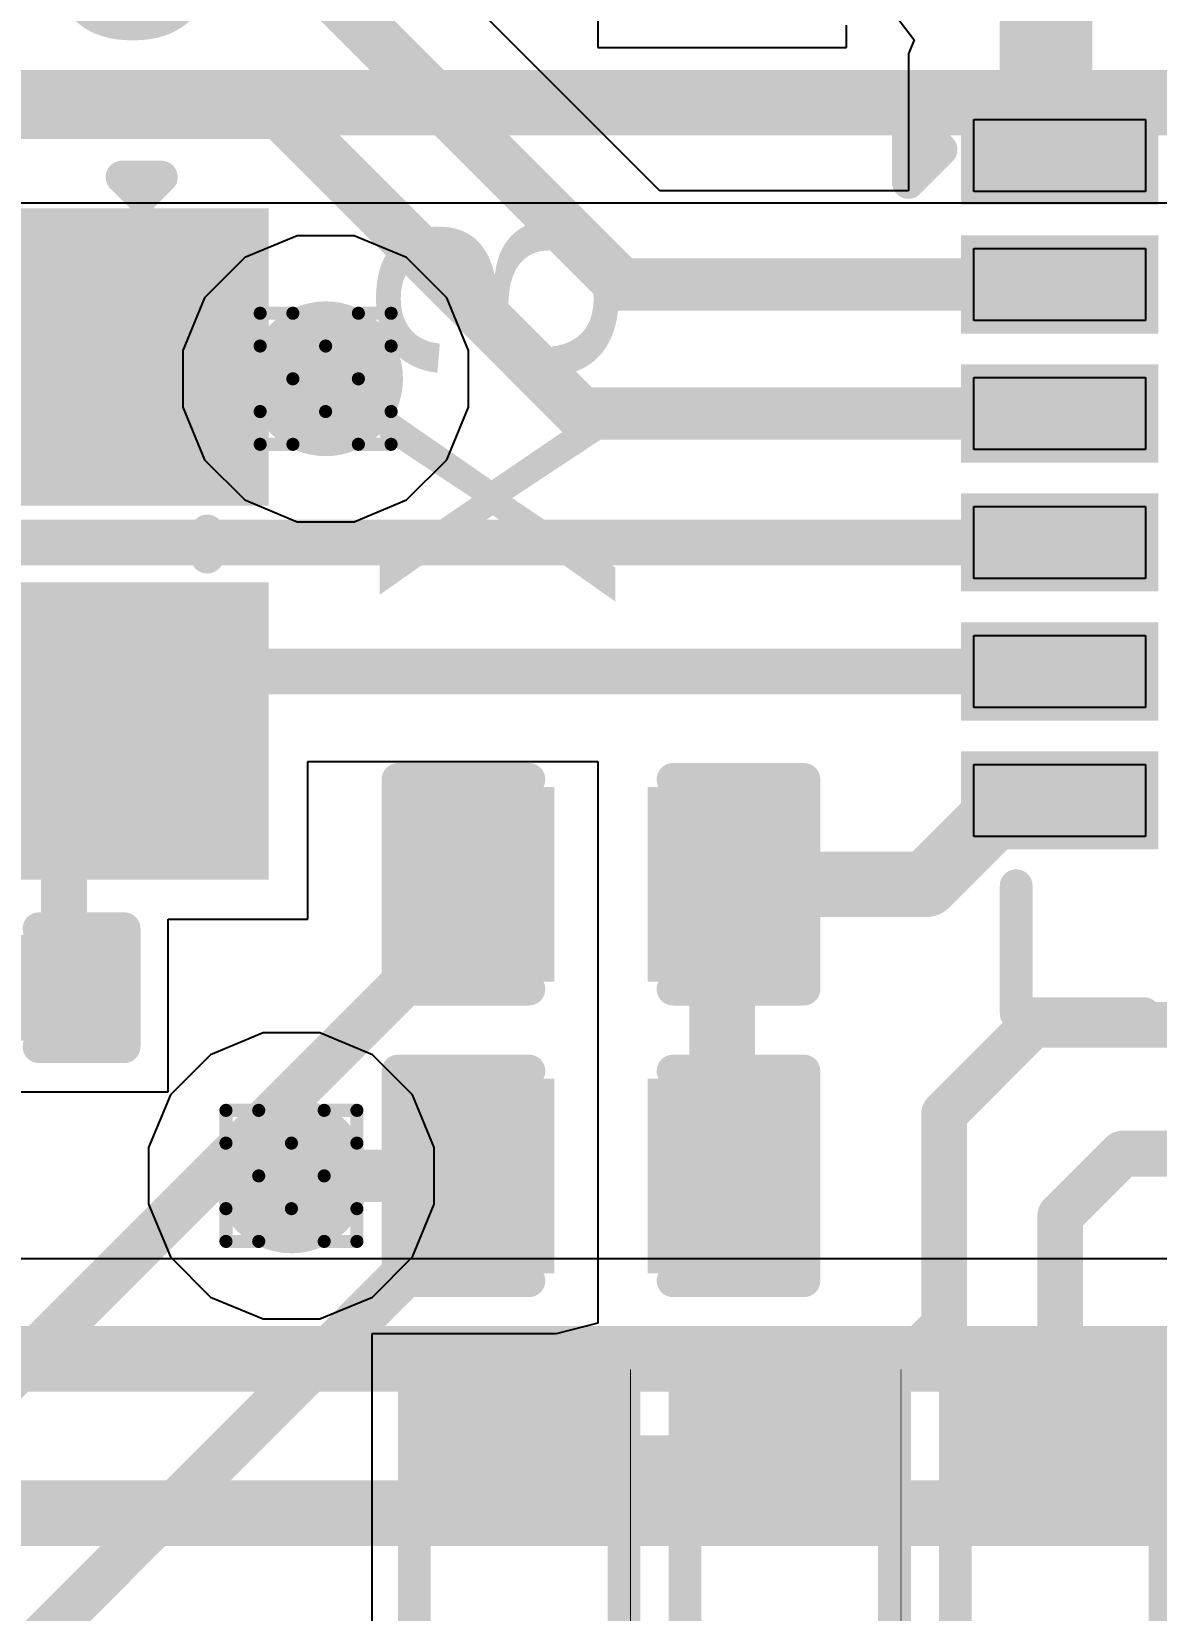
# Model space of a CAD drawing. Header units: inches. Extents: x -11 to 5379, y 0 to 5429.
# Drawn here: x 192.06 to 196.42, y 64.59 to 70.71 of the extents above; entities that cross this region are included whole.
import ezdxf

# ---------------------------------------------------------------- set-up
doc = ezdxf.new("R2010")
doc.units = ezdxf.units.IN
for name, color, linetype in [('Bottom Layer', 5, 'Continuous'), ('Drill Drawing', 1, 'Continuous'), ('GND', 16, 'Continuous'), ('PWR', 76, 'Continuous'), ('Top Layer', 1, 'Continuous'), ('Top Overlay', 2, 'Continuous'), ('Top Paste', 8, 'Continuous'), ('Top Solder', 216, 'Continuous'), ('Via Holes', 16, 'Continuous')]:
    doc.layers.add(name, color=color, linetype=linetype)
doc.styles.add('Arial', font='', dxfattribs={"height": 0.2})
doc.styles.get('Arial').set_extended_font_data('Arial')

# ---------------------------------------------------------------- blocks, each defined once
blk = doc.blocks.new('24_QFN__4_4__105')
at = {"layer": 'Top Layer'}
for points in [[(-1.575, 1.3899), (-1.575, 1.1099), (-2.24, 1.1099), (-2.24, 1.3899)], [(-1.575, 0.8901), (-1.575, 0.6101), (-2.24, 0.6101), (-2.24, 0.8901)], [(-1.575, 0.3899), (-1.575, 0.1099), (-2.24, 0.1099), (-2.24, 0.3899)], [(-1.575, -0.1099), (-1.575, -0.3899), (-2.24, -0.3899), (-2.24, -0.1099)], [(-1.575, -0.6101), (-1.575, -0.8901), (-2.24, -0.8901), (-2.24, -0.6101)], [(-1.575, -1.1099), (-1.575, -1.3899), (-2.24, -1.3899), (-2.24, -1.1099)]]:
    blk.add_hatch(color=1, dxfattribs=at).paths.add_polyline_path(points)
at = {"layer": 'Top Solder'}
for points in [[(-1.525, 1.44), (-1.525, 1.0599), (-2.2901, 1.0599), (-2.2901, 1.44)], [(-1.525, 0.9401), (-1.525, 0.56), (-2.2901, 0.56), (-2.2901, 0.9401)], [(-1.525, 0.44), (-1.525, 0.0599), (-2.2901, 0.0599), (-2.2901, 0.44)], [(-1.525, -0.0599), (-1.525, -0.44), (-2.2901, -0.44), (-2.2901, -0.0599)], [(-1.525, -0.56), (-1.525, -0.9401), (-2.2901, -0.9401), (-2.2901, -0.56)], [(-1.525, -1.0599), (-1.525, -1.44), (-2.2901, -1.44), (-2.2901, -1.0599)]]:
    blk.add_hatch(color=216, dxfattribs=at).paths.add_polyline_path(points)
at = {"layer": 'Top Overlay'}
for points in [[(-2.0762, 1.5805, 0.127, 0.127, 0), (-2.0762, 2.0762, 0.127, 0.127, 0)], [(-2.4945, 1.1455, 0.127, 0.127, 0), (-2.4945, 1.3995, 0.127, 0.127, 0)], [(-2.4945, 1.3995, 0.127, 0.127, 0), (-2.3675, 1.2725, 0.127, 0.127, 0)], [(-2.4945, 1.1455, 0.127, 0.127, 0), (-2.3675, 1.2725, 0.127, 0.127, 0)], [(-2.0762, -2.0762, 0.127, 0.127, 0), (-2.0762, -1.5805, 0.127, 0.127, 0)], [(-2.0762, -2.0762, 0.127, 0.127, 0), (-1.5805, -2.0762, 0.127, 0.127, 0)]]:
    blk.add_lwpolyline(points, format="xyseb", dxfattribs=at)
for points in [[(-2.1079, 1.5805, 0.0635, 0.0635, 1), (-2.0444, 1.5805, 0.0635, 0.0635, 1)], [(-2.5263, 1.3995, 0.0635, 0.0635, 1), (-2.4628, 1.3995, 0.0635, 0.0635, 1)], [(-2.5263, 1.3995, 0.0635, 0.0635, 1), (-2.4628, 1.3995, 0.0635, 0.0635, 1)], [(-2.3993, 1.2725, 0.0635, 0.0635, 1), (-2.3358, 1.2725, 0.0635, 0.0635, 1)], [(-2.3993, 1.2725, 0.0635, 0.0635, 1), (-2.3358, 1.2725, 0.0635, 0.0635, 1)], [(-2.5263, 1.1455, 0.0635, 0.0635, 1), (-2.4628, 1.1455, 0.0635, 0.0635, 1)], [(-2.5263, 1.1455, 0.0635, 0.0635, 1), (-2.4628, 1.1455, 0.0635, 0.0635, 1)], [(-2.1079, -1.5805, 0.0635, 0.0635, 1), (-2.0444, -1.5805, 0.0635, 0.0635, 1)], [(-2.1079, -2.0762, 0.0635, 0.0635, 1), (-2.0444, -2.0762, 0.0635, 0.0635, 1)], [(-2.1079, -2.0762, 0.0635, 0.0635, 1), (-2.0444, -2.0762, 0.0635, 0.0635, 1)], [(-1.6122, -2.0762, 0.0635, 0.0635, 1), (-1.5487, -2.0762, 0.0635, 0.0635, 1)]]:
    blk.add_lwpolyline(points, format="xyseb", close=True, dxfattribs=at)
at = {"layer": 'Top Paste'}
for p, q in [((-2.24, 1.39), (-2.24, 1.39)), ((-2.24, 1.39), (-1.575, 1.39)), ((-2.24, 1.11), (-2.24, 1.39)), ((-1.575, 1.39), (-1.575, 1.11)), ((-1.575, 1.11), (-2.24, 1.11)), ((-2.24, 0.89), (-2.24, 0.89)), ((-2.24, 0.89), (-1.575, 0.89)), ((-2.24, 0.61), (-2.24, 0.89)), ((-1.575, 0.89), (-1.575, 0.61)), ((-1.575, 0.61), (-2.24, 0.61)), ((-2.24, 0.39), (-2.24, 0.39)), ((-2.24, 0.39), (-1.575, 0.39)), ((-2.24, 0.11), (-2.24, 0.39)), ((-1.575, 0.39), (-1.575, 0.11)), ((-1.575, 0.11), (-2.24, 0.11)), ((-2.24, -0.11), (-2.24, -0.11)), ((-2.24, -0.11), (-1.575, -0.11)), ((-2.24, -0.39), (-2.24, -0.11)), ((-1.575, -0.11), (-1.575, -0.39)), ((-1.575, -0.39), (-2.24, -0.39)), ((-2.24, -0.61), (-2.24, -0.61)), ((-2.24, -0.61), (-1.575, -0.61)), ((-2.24, -0.89), (-2.24, -0.61)), ((-1.575, -0.61), (-1.575, -0.89)), ((-1.575, -0.89), (-2.24, -0.89)), ((-2.24, -1.11), (-2.24, -1.11)), ((-2.24, -1.11), (-1.575, -1.11)), ((-2.24, -1.39), (-2.24, -1.11)), ((-1.575, -1.11), (-1.575, -1.39)), ((-1.575, -1.39), (-2.24, -1.39))]:
    blk.add_line(p, q, dxfattribs=at)
blk = doc.blocks.new('Q22FA12800090_143')
at = {"layer": 'Top Layer'}
for points in [[(-0.475, 0.425), (0.475, 0.425), (0.475, -0.425), (-0.475, -0.425)], [(0.975, 0.425), (1.925, 0.425), (1.925, -0.425), (0.975, -0.425)], [(-0.475, -0.725), (0.475, -0.725), (0.475, -1.575), (-0.475, -1.575)], [(0.975, -0.725), (1.925, -0.725), (1.925, -1.575), (0.975, -1.575)]]:
    blk.add_hatch(color=1, dxfattribs=at).paths.add_polyline_path(points)
at = {"layer": 'Top Paste'}
for points in [[(-0.475, 0.425), (0.475, 0.425), (0.475, -0.425), (-0.475, -0.425)], [(0.975, 0.425), (1.925, 0.425), (1.925, -0.425), (0.975, -0.425)], [(-0.475, -0.725), (0.475, -0.725), (0.475, -1.575), (-0.475, -1.575)], [(0.975, -0.725), (1.925, -0.725), (1.925, -1.575), (0.975, -1.575)]]:
    blk.add_hatch(color=8, dxfattribs=at).paths.add_polyline_path(points)
at = {"layer": 'Top Solder'}
for points in [[(-0.5766, 0.5266), (0.5766, 0.5266), (0.5766, -0.5266), (-0.5766, -0.5266)], [(0.8734, 0.5266), (2.0266, 0.5266), (2.0266, -0.5266), (0.8734, -0.5266)], [(-0.5766, -0.6234), (0.5766, -0.6234), (0.5766, -1.6766), (-0.5766, -1.6766)], [(0.8734, -0.6234), (2.0266, -0.6234), (2.0266, -1.6766), (0.8734, -1.6766)]]:
    blk.add_hatch(color=216, dxfattribs=at).paths.add_polyline_path(points)
at = {"layer": 'Top Overlay'}
for points in [[(0.7758, 0.2886, 0.127, 0.127, 0), (0.6742, 0.2886, 0.127, 0.127, 0)], [(-0.6212, 0.0346, 0.127, 0.127, 0), (-0.6974, 0.1108, 0.127, 0.127, 0)], [(-0.6974, -0.0416, 0.127, 0.127, 0), (-0.6974, 0.1108, 0.127, 0.127, 0)], [(-0.6974, -0.0416, 0.127, 0.127, 0), (-0.6212, 0.0346, 0.127, 0.127, 0)], [(0.7758, -1.4132, 0.127, 0.127, 0), (0.6742, -1.4132, 0.127, 0.127, 0)]]:
    blk.add_lwpolyline(points, format="xyseb", dxfattribs=at)
for points in [[(0.6424, 0.2886, 0.0635, 0.0635, 1), (0.7059, 0.2886, 0.0635, 0.0635, 1)], [(0.744, 0.2886, 0.0635, 0.0635, 1), (0.8075, 0.2886, 0.0635, 0.0635, 1)], [(-0.7292, 0.1108, 0.0635, 0.0635, 1), (-0.6657, 0.1108, 0.0635, 0.0635, 1)], [(-0.7292, 0.1108, 0.0635, 0.0635, 1), (-0.6657, 0.1108, 0.0635, 0.0635, 1)], [(-0.653, 0.0346, 0.0635, 0.0635, 1), (-0.5895, 0.0346, 0.0635, 0.0635, 1)], [(-0.653, 0.0346, 0.0635, 0.0635, 1), (-0.5895, 0.0346, 0.0635, 0.0635, 1)], [(-0.7292, -0.0416, 0.0635, 0.0635, 1), (-0.6657, -0.0416, 0.0635, 0.0635, 1)], [(-0.7292, -0.0416, 0.0635, 0.0635, 1), (-0.6657, -0.0416, 0.0635, 0.0635, 1)], [(0.6424, -1.4132, 0.0635, 0.0635, 1), (0.7059, -1.4132, 0.0635, 0.0635, 1)], [(0.744, -1.4132, 0.0635, 0.0635, 1), (0.8075, -1.4132, 0.0635, 0.0635, 1)]]:
    blk.add_lwpolyline(points, format="xyseb", close=True, dxfattribs=at)
blk = doc.blocks.new('R___0402_344')
at = {"layer": 'Top Layer'}
for points in [[(-0.6985, -0.3175), (-0.6985, 0.3175), (-0.2413, 0.3175), (-0.2413, -0.3175)], [(0.2413, -0.3175), (0.2413, 0.3175), (0.6985, 0.3175), (0.6985, -0.3175)]]:
    blk.add_hatch(color=1, dxfattribs=at).paths.add_polyline_path(points)
at = {"layer": 'Top Paste'}
for points in [[(-0.6985, -0.3175), (-0.6985, 0.3175), (-0.2413, 0.3175), (-0.2413, -0.3175)], [(0.2413, -0.3175), (0.2413, 0.3175), (0.6985, 0.3175), (0.6985, -0.3175)]]:
    blk.add_hatch(color=8, dxfattribs=at).paths.add_polyline_path(points)
at = {"layer": 'Top Solder'}
for points in [[(-0.7535, -0.3725), (-0.7535, 0.3725), (-0.1863, 0.3725), (-0.1863, -0.3725)], [(0.1863, -0.3725), (0.1863, 0.3725), (0.7535, 0.3725), (0.7535, -0.3725)]]:
    blk.add_hatch(color=216, dxfattribs=at).paths.add_polyline_path(points)
at = {"layer": 'Top Overlay'}
for points in [[(-0.7874, 0.4064, 0.127, 0.127, 0), (-0.7874, -0.4064, 0.127, 0.127, 0)], [(-0.7874, 0.4064, 0.127, 0.127, 0), (0.7874, 0.4064, 0.127, 0.127, 0)], [(0.7874, 0.4064, 0.127, 0.127, 0), (0.7874, -0.4064, 0.127, 0.127, 0)], [(-0.7874, -0.4064, 0.127, 0.127, 0), (0.7874, -0.4064, 0.127, 0.127, 0)], [(-0.8128, -0.4318, 0.00323, 0.00323, 0), (0.8128, -0.4318, 0.00323, 0.00323, 0)]]:
    blk.add_lwpolyline(points, format="xyseb", dxfattribs=at)
for points in [[(-0.8191, 0.4064, 0.0635, 0.0635, 1), (-0.7556, 0.4064, 0.0635, 0.0635, 1)], [(-0.8191, 0.4064, 0.0635, 0.0635, 1), (-0.7556, 0.4064, 0.0635, 0.0635, 1)], [(0.7556, 0.4064, 0.0635, 0.0635, 1), (0.8191, 0.4064, 0.0635, 0.0635, 1)], [(0.7556, 0.4064, 0.0635, 0.0635, 1), (0.8191, 0.4064, 0.0635, 0.0635, 1)], [(-0.8191, -0.4064, 0.0635, 0.0635, 1), (-0.7556, -0.4064, 0.0635, 0.0635, 1)], [(-0.8191, -0.4064, 0.0635, 0.0635, 1), (-0.7556, -0.4064, 0.0635, 0.0635, 1)], [(0.7556, -0.4064, 0.0635, 0.0635, 1), (0.8191, -0.4064, 0.0635, 0.0635, 1)], [(0.7556, -0.4064, 0.0635, 0.0635, 1), (0.8191, -0.4064, 0.0635, 0.0635, 1)], [(-0.8136, -0.4318, 0.00161, 0.00161, 1), (-0.812, -0.4318, 0.00161, 0.00161, 1)], [(0.812, -0.4318, 0.00161, 0.00161, 1), (0.8136, -0.4318, 0.00161, 0.00161, 1)]]:
    blk.add_lwpolyline(points, format="xyseb", close=True, dxfattribs=at)
blk = doc.blocks.new('R___0402_355')
at = {"layer": 'Top Layer'}
for points in [[(-0.6985, -0.3175), (-0.6985, 0.3175), (-0.2413, 0.3175), (-0.2413, -0.3175)], [(0.2413, -0.3175), (0.2413, 0.3175), (0.6985, 0.3175), (0.6985, -0.3175)]]:
    blk.add_hatch(color=1, dxfattribs=at).paths.add_polyline_path(points)
at = {"layer": 'Top Paste'}
for points in [[(-0.6985, -0.3175), (-0.6985, 0.3175), (-0.2413, 0.3175), (-0.2413, -0.3175)], [(0.2413, -0.3175), (0.2413, 0.3175), (0.6985, 0.3175), (0.6985, -0.3175)]]:
    blk.add_hatch(color=8, dxfattribs=at).paths.add_polyline_path(points)
at = {"layer": 'Top Solder'}
for points in [[(-0.7535, -0.3725), (-0.7535, 0.3725), (-0.1863, 0.3725), (-0.1863, -0.3725)], [(0.1863, -0.3725), (0.1863, 0.3725), (0.7535, 0.3725), (0.7535, -0.3725)]]:
    blk.add_hatch(color=216, dxfattribs=at).paths.add_polyline_path(points)
at = {"layer": 'Top Overlay'}
for points in [[(-0.7874, 0.4064, 0.127, 0.127, 0), (-0.7874, -0.4064, 0.127, 0.127, 0)], [(-0.7874, 0.4064, 0.127, 0.127, 0), (0.7874, 0.4064, 0.127, 0.127, 0)], [(0.7874, 0.4064, 0.127, 0.127, 0), (0.7874, -0.4064, 0.127, 0.127, 0)], [(-0.7874, -0.4064, 0.127, 0.127, 0), (0.7874, -0.4064, 0.127, 0.127, 0)], [(-0.8128, -0.4318, 0.00323, 0.00323, 0), (0.8128, -0.4318, 0.00323, 0.00323, 0)]]:
    blk.add_lwpolyline(points, format="xyseb", dxfattribs=at)
for points in [[(-0.8191, 0.4064, 0.0635, 0.0635, 1), (-0.7556, 0.4064, 0.0635, 0.0635, 1)], [(-0.8191, 0.4064, 0.0635, 0.0635, 1), (-0.7556, 0.4064, 0.0635, 0.0635, 1)], [(0.7556, 0.4064, 0.0635, 0.0635, 1), (0.8191, 0.4064, 0.0635, 0.0635, 1)], [(0.7556, 0.4064, 0.0635, 0.0635, 1), (0.8191, 0.4064, 0.0635, 0.0635, 1)], [(-0.8191, -0.4064, 0.0635, 0.0635, 1), (-0.7556, -0.4064, 0.0635, 0.0635, 1)], [(-0.8191, -0.4064, 0.0635, 0.0635, 1), (-0.7556, -0.4064, 0.0635, 0.0635, 1)], [(0.7556, -0.4064, 0.0635, 0.0635, 1), (0.8191, -0.4064, 0.0635, 0.0635, 1)], [(0.7556, -0.4064, 0.0635, 0.0635, 1), (0.8191, -0.4064, 0.0635, 0.0635, 1)], [(-0.8136, -0.4318, 0.00161, 0.00161, 1), (-0.812, -0.4318, 0.00161, 0.00161, 1)], [(0.812, -0.4318, 0.00161, 0.00161, 1), (0.8136, -0.4318, 0.00161, 0.00161, 1)]]:
    blk.add_lwpolyline(points, format="xyseb", close=True, dxfattribs=at)
blk = doc.blocks.new('R___0402_356')
at = {"layer": 'Top Layer'}
for points in [[(-0.6985, -0.3175), (-0.6985, 0.3175), (-0.2413, 0.3175), (-0.2413, -0.3175)], [(0.2413, -0.3175), (0.2413, 0.3175), (0.6985, 0.3175), (0.6985, -0.3175)]]:
    blk.add_hatch(color=1, dxfattribs=at).paths.add_polyline_path(points)
at = {"layer": 'Top Paste'}
for points in [[(-0.6985, -0.3175), (-0.6985, 0.3175), (-0.2413, 0.3175), (-0.2413, -0.3175)], [(0.2413, -0.3175), (0.2413, 0.3175), (0.6985, 0.3175), (0.6985, -0.3175)]]:
    blk.add_hatch(color=8, dxfattribs=at).paths.add_polyline_path(points)
at = {"layer": 'Top Solder'}
for points in [[(-0.7535, -0.3725), (-0.7535, 0.3725), (-0.1863, 0.3725), (-0.1863, -0.3725)], [(0.1863, -0.3725), (0.1863, 0.3725), (0.7535, 0.3725), (0.7535, -0.3725)]]:
    blk.add_hatch(color=216, dxfattribs=at).paths.add_polyline_path(points)
at = {"layer": 'Top Overlay'}
for points in [[(-0.7874, 0.4064, 0.127, 0.127, 0), (-0.7874, -0.4064, 0.127, 0.127, 0)], [(-0.7874, 0.4064, 0.127, 0.127, 0), (0.7874, 0.4064, 0.127, 0.127, 0)], [(0.7874, 0.4064, 0.127, 0.127, 0), (0.7874, -0.4064, 0.127, 0.127, 0)], [(-0.7874, -0.4064, 0.127, 0.127, 0), (0.7874, -0.4064, 0.127, 0.127, 0)], [(-0.8128, -0.4318, 0.00323, 0.00323, 0), (0.8128, -0.4318, 0.00323, 0.00323, 0)]]:
    blk.add_lwpolyline(points, format="xyseb", dxfattribs=at)
for points in [[(-0.8191, 0.4064, 0.0635, 0.0635, 1), (-0.7556, 0.4064, 0.0635, 0.0635, 1)], [(-0.8191, 0.4064, 0.0635, 0.0635, 1), (-0.7556, 0.4064, 0.0635, 0.0635, 1)], [(0.7556, 0.4064, 0.0635, 0.0635, 1), (0.8191, 0.4064, 0.0635, 0.0635, 1)], [(0.7556, 0.4064, 0.0635, 0.0635, 1), (0.8191, 0.4064, 0.0635, 0.0635, 1)], [(-0.8191, -0.4064, 0.0635, 0.0635, 1), (-0.7556, -0.4064, 0.0635, 0.0635, 1)], [(-0.8191, -0.4064, 0.0635, 0.0635, 1), (-0.7556, -0.4064, 0.0635, 0.0635, 1)], [(0.7556, -0.4064, 0.0635, 0.0635, 1), (0.8191, -0.4064, 0.0635, 0.0635, 1)], [(0.7556, -0.4064, 0.0635, 0.0635, 1), (0.8191, -0.4064, 0.0635, 0.0635, 1)], [(-0.8136, -0.4318, 0.00161, 0.00161, 1), (-0.812, -0.4318, 0.00161, 0.00161, 1)], [(0.812, -0.4318, 0.00161, 0.00161, 1), (0.8136, -0.4318, 0.00161, 0.00161, 1)]]:
    blk.add_lwpolyline(points, format="xyseb", close=True, dxfattribs=at)
blk = doc.blocks.new('C___0201_662')
at = {"layer": 'Top Layer'}
for points in [[(-0.45, 0.15), (-0.15, 0.15), (-0.15, -0.15), (-0.45, -0.15)], [(0.15, 0.15), (0.45, 0.15), (0.45, -0.15), (0.15, -0.15)]]:
    blk.add_hatch(color=1, dxfattribs=at).paths.add_polyline_path(points)
at = {"layer": 'Top Paste'}
for points in [[(-0.45, 0.15), (-0.15, 0.15), (-0.15, -0.15), (-0.45, -0.15)], [(0.15, 0.15), (0.45, 0.15), (0.45, -0.15), (0.15, -0.15)]]:
    blk.add_hatch(color=8, dxfattribs=at).paths.add_polyline_path(points)
at = {"layer": 'Top Solder'}
for points in [[(-0.505, 0.205), (-0.095, 0.205), (-0.095, -0.205), (-0.505, -0.205)], [(0.095, 0.205), (0.505, 0.205), (0.505, -0.205), (0.095, -0.205)]]:
    blk.add_hatch(color=216, dxfattribs=at).paths.add_polyline_path(points)
at = {"layer": 'Top Overlay'}
for points in [[(-0.5334, 0.2286, 0.127, 0.127, 0), (-0.2032, 0.2286, 0.127, 0.127, 0)], [(-0.5334, -0.2286, 0.127, 0.127, 0), (-0.5334, 0.2286, 0.127, 0.127, 0)], [(0.2032, 0.2286, 0.127, 0.127, 0), (0.5334, 0.2286, 0.127, 0.127, 0)], [(0.5334, -0.2286, 0.127, 0.127, 0), (0.5334, 0.2286, 0.127, 0.127, 0)], [(-0.5334, -0.2286, 0.127, 0.127, 0), (-0.2032, -0.2286, 0.127, 0.127, 0)], [(0.2032, -0.2286, 0.127, 0.127, 0), (0.5334, -0.2286, 0.127, 0.127, 0)]]:
    blk.add_lwpolyline(points, format="xyseb", dxfattribs=at)
for points in [[(-0.5651, 0.2286, 0.0635, 0.0635, 1), (-0.5016, 0.2286, 0.0635, 0.0635, 1)], [(-0.5651, 0.2286, 0.0635, 0.0635, 1), (-0.5016, 0.2286, 0.0635, 0.0635, 1)], [(-0.2349, 0.2286, 0.0635, 0.0635, 1), (-0.1714, 0.2286, 0.0635, 0.0635, 1)], [(0.1714, 0.2286, 0.0635, 0.0635, 1), (0.2349, 0.2286, 0.0635, 0.0635, 1)], [(0.5016, 0.2286, 0.0635, 0.0635, 1), (0.5651, 0.2286, 0.0635, 0.0635, 1)], [(0.5016, 0.2286, 0.0635, 0.0635, 1), (0.5651, 0.2286, 0.0635, 0.0635, 1)], [(-0.5651, -0.2286, 0.0635, 0.0635, 1), (-0.5016, -0.2286, 0.0635, 0.0635, 1)], [(-0.5651, -0.2286, 0.0635, 0.0635, 1), (-0.5016, -0.2286, 0.0635, 0.0635, 1)], [(-0.2349, -0.2286, 0.0635, 0.0635, 1), (-0.1714, -0.2286, 0.0635, 0.0635, 1)], [(0.1714, -0.2286, 0.0635, 0.0635, 1), (0.2349, -0.2286, 0.0635, 0.0635, 1)], [(0.5016, -0.2286, 0.0635, 0.0635, 1), (0.5651, -0.2286, 0.0635, 0.0635, 1)], [(0.5016, -0.2286, 0.0635, 0.0635, 1), (0.5651, -0.2286, 0.0635, 0.0635, 1)]]:
    blk.add_lwpolyline(points, format="xyseb", close=True, dxfattribs=at)
blk = doc.blocks.new('C___0402_666')
at = {"layer": 'Top Layer'}
for points in [[(-0.6985, -0.3175), (-0.6985, 0.3175), (-0.2413, 0.3175), (-0.2413, -0.3175)], [(0.2413, -0.3175), (0.2413, 0.3175), (0.6985, 0.3175), (0.6985, -0.3175)]]:
    blk.add_hatch(color=1, dxfattribs=at).paths.add_polyline_path(points)
at = {"layer": 'Top Paste'}
for points in [[(-0.6985, -0.3175), (-0.6985, 0.3175), (-0.2413, 0.3175), (-0.2413, -0.3175)], [(0.2413, -0.3175), (0.2413, 0.3175), (0.6985, 0.3175), (0.6985, -0.3175)]]:
    blk.add_hatch(color=8, dxfattribs=at).paths.add_polyline_path(points)
at = {"layer": 'Top Solder'}
for points in [[(-0.7585, -0.3775), (-0.7585, 0.3775), (-0.1813, 0.3775), (-0.1813, -0.3775)], [(0.1813, -0.3775), (0.1813, 0.3775), (0.7585, 0.3775), (0.7585, -0.3775)]]:
    blk.add_hatch(color=216, dxfattribs=at).paths.add_polyline_path(points)
at = {"layer": 'Top Overlay'}
for points in [[(-0.7874, 0.4064, 0.127, 0.127, 0), (-0.2794, 0.4064, 0.127, 0.127, 0)], [(-0.7874, -0.4064, 0.127, 0.127, 0), (-0.7874, 0.4064, 0.127, 0.127, 0)], [(0.2794, 0.4064, 0.127, 0.127, 0), (0.7874, 0.4064, 0.127, 0.127, 0)], [(0.7874, -0.4064, 0.127, 0.127, 0), (0.7874, 0.4064, 0.127, 0.127, 0)], [(-0.7874, -0.4064, 0.127, 0.127, 0), (-0.2794, -0.4064, 0.127, 0.127, 0)], [(0.2794, -0.4064, 0.127, 0.127, 0), (0.7874, -0.4064, 0.127, 0.127, 0)]]:
    blk.add_lwpolyline(points, format="xyseb", dxfattribs=at)
for points in [[(-0.8191, 0.4064, 0.0635, 0.0635, 1), (-0.7556, 0.4064, 0.0635, 0.0635, 1)], [(-0.8191, 0.4064, 0.0635, 0.0635, 1), (-0.7556, 0.4064, 0.0635, 0.0635, 1)], [(-0.3111, 0.4064, 0.0635, 0.0635, 1), (-0.2477, 0.4064, 0.0635, 0.0635, 1)], [(0.2477, 0.4064, 0.0635, 0.0635, 1), (0.3111, 0.4064, 0.0635, 0.0635, 1)], [(0.7556, 0.4064, 0.0635, 0.0635, 1), (0.8191, 0.4064, 0.0635, 0.0635, 1)], [(0.7556, 0.4064, 0.0635, 0.0635, 1), (0.8191, 0.4064, 0.0635, 0.0635, 1)], [(-0.8191, -0.4064, 0.0635, 0.0635, 1), (-0.7556, -0.4064, 0.0635, 0.0635, 1)], [(-0.8191, -0.4064, 0.0635, 0.0635, 1), (-0.7556, -0.4064, 0.0635, 0.0635, 1)], [(-0.3111, -0.4064, 0.0635, 0.0635, 1), (-0.2477, -0.4064, 0.0635, 0.0635, 1)], [(0.2477, -0.4064, 0.0635, 0.0635, 1), (0.3111, -0.4064, 0.0635, 0.0635, 1)], [(0.7556, -0.4064, 0.0635, 0.0635, 1), (0.8191, -0.4064, 0.0635, 0.0635, 1)], [(0.7556, -0.4064, 0.0635, 0.0635, 1), (0.8191, -0.4064, 0.0635, 0.0635, 1)]]:
    blk.add_lwpolyline(points, format="xyseb", close=True, dxfattribs=at)
blk = doc.blocks.new('C___0402_667')
at = {"layer": 'Top Layer'}
for points in [[(-0.6985, -0.3175), (-0.6985, 0.3175), (-0.2413, 0.3175), (-0.2413, -0.3175)], [(0.2413, -0.3175), (0.2413, 0.3175), (0.6985, 0.3175), (0.6985, -0.3175)]]:
    blk.add_hatch(color=1, dxfattribs=at).paths.add_polyline_path(points)
at = {"layer": 'Top Paste'}
for points in [[(-0.6985, -0.3175), (-0.6985, 0.3175), (-0.2413, 0.3175), (-0.2413, -0.3175)], [(0.2413, -0.3175), (0.2413, 0.3175), (0.6985, 0.3175), (0.6985, -0.3175)]]:
    blk.add_hatch(color=8, dxfattribs=at).paths.add_polyline_path(points)
at = {"layer": 'Top Solder'}
for points in [[(-0.7585, -0.3775), (-0.7585, 0.3775), (-0.1813, 0.3775), (-0.1813, -0.3775)], [(0.1813, -0.3775), (0.1813, 0.3775), (0.7585, 0.3775), (0.7585, -0.3775)]]:
    blk.add_hatch(color=216, dxfattribs=at).paths.add_polyline_path(points)
at = {"layer": 'Top Overlay'}
for points in [[(-0.7874, -0.4064, 0.127, 0.127, 0), (-0.7874, 0.4064, 0.127, 0.127, 0)], [(-0.7874, 0.4064, 0.127, 0.127, 0), (-0.2794, 0.4064, 0.127, 0.127, 0)], [(0.2794, 0.4064, 0.127, 0.127, 0), (0.7874, 0.4064, 0.127, 0.127, 0)], [(0.7874, -0.4064, 0.127, 0.127, 0), (0.7874, 0.4064, 0.127, 0.127, 0)], [(-0.7874, -0.4064, 0.127, 0.127, 0), (-0.2794, -0.4064, 0.127, 0.127, 0)], [(0.2794, -0.4064, 0.127, 0.127, 0), (0.7874, -0.4064, 0.127, 0.127, 0)]]:
    blk.add_lwpolyline(points, format="xyseb", dxfattribs=at)
for points in [[(-0.8191, 0.4064, 0.0635, 0.0635, 1), (-0.7556, 0.4064, 0.0635, 0.0635, 1)], [(-0.8191, 0.4064, 0.0635, 0.0635, 1), (-0.7556, 0.4064, 0.0635, 0.0635, 1)], [(-0.3111, 0.4064, 0.0635, 0.0635, 1), (-0.2477, 0.4064, 0.0635, 0.0635, 1)], [(0.2477, 0.4064, 0.0635, 0.0635, 1), (0.3111, 0.4064, 0.0635, 0.0635, 1)], [(0.7556, 0.4064, 0.0635, 0.0635, 1), (0.8191, 0.4064, 0.0635, 0.0635, 1)], [(0.7556, 0.4064, 0.0635, 0.0635, 1), (0.8191, 0.4064, 0.0635, 0.0635, 1)], [(-0.8191, -0.4064, 0.0635, 0.0635, 1), (-0.7556, -0.4064, 0.0635, 0.0635, 1)], [(-0.8191, -0.4064, 0.0635, 0.0635, 1), (-0.7556, -0.4064, 0.0635, 0.0635, 1)], [(-0.3111, -0.4064, 0.0635, 0.0635, 1), (-0.2477, -0.4064, 0.0635, 0.0635, 1)], [(0.2477, -0.4064, 0.0635, 0.0635, 1), (0.3111, -0.4064, 0.0635, 0.0635, 1)], [(0.7556, -0.4064, 0.0635, 0.0635, 1), (0.8191, -0.4064, 0.0635, 0.0635, 1)], [(0.7556, -0.4064, 0.0635, 0.0635, 1), (0.8191, -0.4064, 0.0635, 0.0635, 1)]]:
    blk.add_lwpolyline(points, format="xyseb", close=True, dxfattribs=at)

msp = doc.modelspace()

# ---------------------------------------------------------------- hatches: boundary and pattern name
at = {"layer": 'Bottom Layer'}
h = msp.add_hatch(color=5, dxfattribs=at)
edge = h.paths.add_edge_path()
edge.add_arc((193.1969, 69.3635), 0.3, 0, 360)
h = msp.add_hatch(color=5, dxfattribs=at)
edge = h.paths.add_edge_path()
edge.add_arc((193.0643, 66.2737), 0.3, 0, 360)
at = {"layer": 'GND'}
h = msp.add_hatch(color=16, dxfattribs=at)
edge = h.paths.add_edge_path()
edge.add_arc((193.1969, 69.3635), 0.3, 0, 360)
h = msp.add_hatch(color=16, dxfattribs=at)
edge = h.paths.add_edge_path()
edge.add_arc((193.0643, 66.2737), 0.3, 0, 360)
at = {"layer": 'PWR'}
h = msp.add_hatch(color=76, dxfattribs=at)
edge = h.paths.add_edge_path()
edge.add_arc((193.1969, 69.3635), 0.3, 0, 360)
h = msp.add_hatch(color=76, dxfattribs=at)
edge = h.paths.add_edge_path()
edge.add_arc((193.0643, 66.2737), 0.3, 0, 360)
at = {"layer": 'Top Layer'}
h = msp.add_hatch(color=1, dxfattribs=at)
edge = h.paths.add_edge_path()
edge.add_arc((193.1969, 69.3635), 0.3, 0, 360)
h = msp.add_hatch(color=1, dxfattribs=at)
edge = h.paths.add_edge_path()
edge.add_arc((193.0643, 66.2737), 0.3, 0, 360)
at = {"layer": 'Via Holes'}
h = msp.add_hatch(color=7, dxfattribs=at)
edge = h.paths.add_edge_path()
edge.add_arc((193.1969, 69.3635), 0.15, 0, 360)
h = msp.add_hatch(color=7, dxfattribs=at)
edge = h.paths.add_edge_path()
edge.add_arc((193.0643, 66.2737), 0.15, 0, 360)

# ---------------------------------------------------------------- linework, layer by layer
at = {"layer": 'Bottom Layer'}
for p, q in [((187.9349, 70.0454), (200.1522, 70.0454)), ((197.005, 65.9527), (190.6754, 65.9527))]:
    msp.add_line(p, q, dxfattribs=at)
for points in [[(187.9349, 70.4339, 0.254, 0.254, 0), (200.1522, 70.4339, 0.254, 0.254, 0)], [(190.5145, 65.5643, 0.254, 0.254, 0), (203.4863, 65.5643, 0.254, 0.254, 0)], [(190.2667, 64.9661, 0.254, 0.254, 0), (203.734, 64.9661, 0.254, 0.254, 0)]]:
    msp.add_lwpolyline(points, format="xyseb", dxfattribs=at)
at = {"layer": 'Drill Drawing'}
for points in [[(192.9429, 69.4905, 0.0508, 0.0508, 0), (192.9429, 69.6175, 0.0508, 0.0508, 0)], [(192.9429, 69.6175, 0.0508, 0.0508, 0), (193.0699, 69.6175, 0.0508, 0.0508, 0)], [(193.0699, 69.6175, 0.0508, 0.0508, 0), (193.1969, 69.4905, 0.0508, 0.0508, 0)], [(193.1969, 69.4905, 0.0508, 0.0508, 0), (193.3239, 69.6175, 0.0508, 0.0508, 0)], [(193.3239, 69.6175, 0.0508, 0.0508, 0), (193.4509, 69.6175, 0.0508, 0.0508, 0)], [(193.4509, 69.4905, 0.0508, 0.0508, 0), (193.4509, 69.6175, 0.0508, 0.0508, 0)], [(192.9429, 69.4905, 0.0508, 0.0508, 0), (193.0699, 69.3635, 0.0508, 0.0508, 0)], [(193.3239, 69.3635, 0.0508, 0.0508, 0), (193.4509, 69.4905, 0.0508, 0.0508, 0)], [(192.9429, 69.2365, 0.0508, 0.0508, 0), (193.0699, 69.3635, 0.0508, 0.0508, 0)], [(193.3239, 69.3635, 0.0508, 0.0508, 0), (193.4509, 69.2365, 0.0508, 0.0508, 0)], [(192.9429, 69.1095, 0.0508, 0.0508, 0), (192.9429, 69.2365, 0.0508, 0.0508, 0)], [(193.0699, 69.1095, 0.0508, 0.0508, 0), (193.1969, 69.2365, 0.0508, 0.0508, 0)], [(193.1969, 69.2365, 0.0508, 0.0508, 0), (193.3239, 69.1095, 0.0508, 0.0508, 0)], [(193.4509, 69.1095, 0.0508, 0.0508, 0), (193.4509, 69.2365, 0.0508, 0.0508, 0)], [(192.9429, 69.1095, 0.0508, 0.0508, 0), (193.0699, 69.1095, 0.0508, 0.0508, 0)], [(193.3239, 69.1095, 0.0508, 0.0508, 0), (193.4509, 69.1095, 0.0508, 0.0508, 0)], [(192.8103, 66.4007, 0.0508, 0.0508, 0), (192.8103, 66.5277, 0.0508, 0.0508, 0)], [(192.8103, 66.5277, 0.0508, 0.0508, 0), (192.9373, 66.5277, 0.0508, 0.0508, 0)], [(192.9373, 66.5277, 0.0508, 0.0508, 0), (193.0643, 66.4007, 0.0508, 0.0508, 0)], [(193.0643, 66.4007, 0.0508, 0.0508, 0), (193.1913, 66.5277, 0.0508, 0.0508, 0)], [(193.1913, 66.5277, 0.0508, 0.0508, 0), (193.3183, 66.5277, 0.0508, 0.0508, 0)], [(193.3183, 66.4007, 0.0508, 0.0508, 0), (193.3183, 66.5277, 0.0508, 0.0508, 0)], [(192.8103, 66.4007, 0.0508, 0.0508, 0), (192.9373, 66.2737, 0.0508, 0.0508, 0)], [(193.1913, 66.2737, 0.0508, 0.0508, 0), (193.3183, 66.4007, 0.0508, 0.0508, 0)], [(192.8103, 66.1467, 0.0508, 0.0508, 0), (192.9373, 66.2737, 0.0508, 0.0508, 0)], [(193.1913, 66.2737, 0.0508, 0.0508, 0), (193.3183, 66.1467, 0.0508, 0.0508, 0)], [(192.8103, 66.0197, 0.0508, 0.0508, 0), (192.8103, 66.1467, 0.0508, 0.0508, 0)], [(192.9373, 66.0197, 0.0508, 0.0508, 0), (193.0643, 66.1467, 0.0508, 0.0508, 0)], [(193.0643, 66.1467, 0.0508, 0.0508, 0), (193.1913, 66.0197, 0.0508, 0.0508, 0)], [(193.3183, 66.0197, 0.0508, 0.0508, 0), (193.3183, 66.1467, 0.0508, 0.0508, 0)], [(192.8103, 66.0197, 0.0508, 0.0508, 0), (192.9373, 66.0197, 0.0508, 0.0508, 0)], [(193.1913, 66.0197, 0.0508, 0.0508, 0), (193.3183, 66.0197, 0.0508, 0.0508, 0)]]:
    msp.add_lwpolyline(points, format="xyseb", dxfattribs=at)
for points in [[(192.9302, 69.6175, 0.0254, 0.0254, 1), (192.9556, 69.6175, 0.0254, 0.0254, 1)], [(192.9302, 69.6175, 0.0254, 0.0254, 1), (192.9556, 69.6175, 0.0254, 0.0254, 1)], [(193.0572, 69.6175, 0.0254, 0.0254, 1), (193.0826, 69.6175, 0.0254, 0.0254, 1)], [(193.0572, 69.6175, 0.0254, 0.0254, 1), (193.0826, 69.6175, 0.0254, 0.0254, 1)], [(193.3112, 69.6175, 0.0254, 0.0254, 1), (193.3366, 69.6175, 0.0254, 0.0254, 1)], [(193.3112, 69.6175, 0.0254, 0.0254, 1), (193.3366, 69.6175, 0.0254, 0.0254, 1)], [(193.4382, 69.6175, 0.0254, 0.0254, 1), (193.4636, 69.6175, 0.0254, 0.0254, 1)], [(193.4382, 69.6175, 0.0254, 0.0254, 1), (193.4636, 69.6175, 0.0254, 0.0254, 1)], [(192.9302, 69.4905, 0.0254, 0.0254, 1), (192.9556, 69.4905, 0.0254, 0.0254, 1)], [(192.9302, 69.4905, 0.0254, 0.0254, 1), (192.9556, 69.4905, 0.0254, 0.0254, 1)], [(193.1842, 69.4905, 0.0254, 0.0254, 1), (193.2096, 69.4905, 0.0254, 0.0254, 1)], [(193.1842, 69.4905, 0.0254, 0.0254, 1), (193.2096, 69.4905, 0.0254, 0.0254, 1)], [(193.4382, 69.4905, 0.0254, 0.0254, 1), (193.4636, 69.4905, 0.0254, 0.0254, 1)], [(193.4382, 69.4905, 0.0254, 0.0254, 1), (193.4636, 69.4905, 0.0254, 0.0254, 1)], [(193.0572, 69.3635, 0.0254, 0.0254, 1), (193.0826, 69.3635, 0.0254, 0.0254, 1)], [(193.0572, 69.3635, 0.0254, 0.0254, 1), (193.0826, 69.3635, 0.0254, 0.0254, 1)], [(193.3112, 69.3635, 0.0254, 0.0254, 1), (193.3366, 69.3635, 0.0254, 0.0254, 1)], [(193.3112, 69.3635, 0.0254, 0.0254, 1), (193.3366, 69.3635, 0.0254, 0.0254, 1)], [(192.9302, 69.2365, 0.0254, 0.0254, 1), (192.9556, 69.2365, 0.0254, 0.0254, 1)], [(192.9302, 69.2365, 0.0254, 0.0254, 1), (192.9556, 69.2365, 0.0254, 0.0254, 1)], [(193.1842, 69.2365, 0.0254, 0.0254, 1), (193.2096, 69.2365, 0.0254, 0.0254, 1)], [(193.1842, 69.2365, 0.0254, 0.0254, 1), (193.2096, 69.2365, 0.0254, 0.0254, 1)], [(193.4382, 69.2365, 0.0254, 0.0254, 1), (193.4636, 69.2365, 0.0254, 0.0254, 1)], [(193.4382, 69.2365, 0.0254, 0.0254, 1), (193.4636, 69.2365, 0.0254, 0.0254, 1)], [(192.9302, 69.1095, 0.0254, 0.0254, 1), (192.9556, 69.1095, 0.0254, 0.0254, 1)], [(192.9302, 69.1095, 0.0254, 0.0254, 1), (192.9556, 69.1095, 0.0254, 0.0254, 1)], [(193.0572, 69.1095, 0.0254, 0.0254, 1), (193.0826, 69.1095, 0.0254, 0.0254, 1)], [(193.0572, 69.1095, 0.0254, 0.0254, 1), (193.0826, 69.1095, 0.0254, 0.0254, 1)], [(193.3112, 69.1095, 0.0254, 0.0254, 1), (193.3366, 69.1095, 0.0254, 0.0254, 1)], [(193.3112, 69.1095, 0.0254, 0.0254, 1), (193.3366, 69.1095, 0.0254, 0.0254, 1)], [(193.4382, 69.1095, 0.0254, 0.0254, 1), (193.4636, 69.1095, 0.0254, 0.0254, 1)], [(193.4382, 69.1095, 0.0254, 0.0254, 1), (193.4636, 69.1095, 0.0254, 0.0254, 1)], [(192.7976, 66.5277, 0.0254, 0.0254, 1), (192.823, 66.5277, 0.0254, 0.0254, 1)], [(192.7976, 66.5277, 0.0254, 0.0254, 1), (192.823, 66.5277, 0.0254, 0.0254, 1)], [(192.9246, 66.5277, 0.0254, 0.0254, 1), (192.95, 66.5277, 0.0254, 0.0254, 1)], [(192.9246, 66.5277, 0.0254, 0.0254, 1), (192.95, 66.5277, 0.0254, 0.0254, 1)], [(193.1786, 66.5277, 0.0254, 0.0254, 1), (193.204, 66.5277, 0.0254, 0.0254, 1)], [(193.1786, 66.5277, 0.0254, 0.0254, 1), (193.204, 66.5277, 0.0254, 0.0254, 1)], [(193.3056, 66.5277, 0.0254, 0.0254, 1), (193.331, 66.5277, 0.0254, 0.0254, 1)], [(193.3056, 66.5277, 0.0254, 0.0254, 1), (193.331, 66.5277, 0.0254, 0.0254, 1)], [(192.7976, 66.4007, 0.0254, 0.0254, 1), (192.823, 66.4007, 0.0254, 0.0254, 1)], [(192.7976, 66.4007, 0.0254, 0.0254, 1), (192.823, 66.4007, 0.0254, 0.0254, 1)], [(193.0516, 66.4007, 0.0254, 0.0254, 1), (193.077, 66.4007, 0.0254, 0.0254, 1)], [(193.0516, 66.4007, 0.0254, 0.0254, 1), (193.077, 66.4007, 0.0254, 0.0254, 1)], [(193.3056, 66.4007, 0.0254, 0.0254, 1), (193.331, 66.4007, 0.0254, 0.0254, 1)], [(193.3056, 66.4007, 0.0254, 0.0254, 1), (193.331, 66.4007, 0.0254, 0.0254, 1)], [(192.9246, 66.2737, 0.0254, 0.0254, 1), (192.95, 66.2737, 0.0254, 0.0254, 1)], [(192.9246, 66.2737, 0.0254, 0.0254, 1), (192.95, 66.2737, 0.0254, 0.0254, 1)], [(193.1786, 66.2737, 0.0254, 0.0254, 1), (193.204, 66.2737, 0.0254, 0.0254, 1)], [(193.1786, 66.2737, 0.0254, 0.0254, 1), (193.204, 66.2737, 0.0254, 0.0254, 1)], [(192.7976, 66.1467, 0.0254, 0.0254, 1), (192.823, 66.1467, 0.0254, 0.0254, 1)], [(192.7976, 66.1467, 0.0254, 0.0254, 1), (192.823, 66.1467, 0.0254, 0.0254, 1)], [(193.0516, 66.1467, 0.0254, 0.0254, 1), (193.077, 66.1467, 0.0254, 0.0254, 1)], [(193.0516, 66.1467, 0.0254, 0.0254, 1), (193.077, 66.1467, 0.0254, 0.0254, 1)], [(193.3056, 66.1467, 0.0254, 0.0254, 1), (193.331, 66.1467, 0.0254, 0.0254, 1)], [(193.3056, 66.1467, 0.0254, 0.0254, 1), (193.331, 66.1467, 0.0254, 0.0254, 1)], [(192.7976, 66.0197, 0.0254, 0.0254, 1), (192.823, 66.0197, 0.0254, 0.0254, 1)], [(192.7976, 66.0197, 0.0254, 0.0254, 1), (192.823, 66.0197, 0.0254, 0.0254, 1)], [(192.9246, 66.0197, 0.0254, 0.0254, 1), (192.95, 66.0197, 0.0254, 0.0254, 1)], [(192.9246, 66.0197, 0.0254, 0.0254, 1), (192.95, 66.0197, 0.0254, 0.0254, 1)], [(193.1786, 66.0197, 0.0254, 0.0254, 1), (193.204, 66.0197, 0.0254, 0.0254, 1)], [(193.1786, 66.0197, 0.0254, 0.0254, 1), (193.204, 66.0197, 0.0254, 0.0254, 1)], [(193.3056, 66.0197, 0.0254, 0.0254, 1), (193.331, 66.0197, 0.0254, 0.0254, 1)], [(193.3056, 66.0197, 0.0254, 0.0254, 1), (193.331, 66.0197, 0.0254, 0.0254, 1)]]:
    msp.add_lwpolyline(points, format="xyseb", close=True, dxfattribs=at)
at = {"layer": 'PWR'}
for p, q in [((193.0867, 69.9175), (192.8831, 69.8332)), ((193.3071, 69.9175), (193.0867, 69.9175)), ((193.5108, 69.8332), (193.3071, 69.9175)), ((192.8831, 69.8332), (192.7273, 69.6773)), ((193.6666, 69.6773), (193.5108, 69.8332)), ((192.7273, 69.6773), (192.6429, 69.4737)), ((193.7509, 69.4737), (193.6666, 69.6773)), ((192.6429, 69.4737), (192.6429, 69.2533)), ((193.7509, 69.2533), (193.7509, 69.4737)), ((192.6429, 69.2533), (192.7273, 69.0497)), ((193.6666, 69.0497), (193.7509, 69.2533)), ((192.7273, 69.0497), (192.8831, 68.8938)), ((193.5108, 68.8938), (193.6666, 69.0497)), ((192.8831, 68.8938), (193.0867, 68.8095)), ((193.3071, 68.8095), (193.5108, 68.8938)), ((193.0867, 68.8095), (193.3071, 68.8095)), ((192.9542, 66.8277), (192.7505, 66.7434)), ((193.1745, 66.8277), (192.9542, 66.8277)), ((193.3782, 66.7434), (193.1745, 66.8277)), ((192.7505, 66.7434), (192.5947, 66.5875)), ((193.534, 66.5875), (193.3782, 66.7434)), ((192.5947, 66.5875), (192.5103, 66.3839)), ((193.6183, 66.3839), (193.534, 66.5875)), ((192.5103, 66.3839), (192.5103, 66.1635)), ((193.6183, 66.1635), (193.6183, 66.3839)), ((192.5103, 66.1635), (192.5947, 65.9599)), ((193.534, 65.9599), (193.6183, 66.1635)), ((192.5947, 65.9599), (192.7505, 65.8041)), ((193.3782, 65.8041), (193.534, 65.9599)), ((192.7505, 65.8041), (192.9542, 65.7197)), ((193.1745, 65.7197), (193.3782, 65.8041)), ((192.9542, 65.7197), (193.1745, 65.7197))]:
    msp.add_line(p, q, dxfattribs=at)
at = {"layer": 'Top Layer'}
for p, q in [((194.2523, 71.7906), (194.2523, 70.6476)), ((194.4931, 70.0917), (193.4418, 71.143)), ((195.3953, 70.787), (195.4799, 70.677)), ((195.2175, 70.6476), (195.2175, 70.7345)), ((194.2523, 70.6476), (195.2175, 70.6476)), ((195.4799, 70.677), (195.4575, 70.623)), ((195.4575, 70.623), (195.4576, 70.623)), ((195.4576, 70.623), (195.4576, 70.0917)), ((195.4576, 70.0917), (194.4931, 70.0917)), ((193.1278, 67.2689), (193.1278, 67.8794)), ((193.1278, 67.8794), (194.2523, 67.8794)), ((194.2523, 67.8794), (194.2523, 66.8325)), ((192.586, 66.5992), (192.586, 67.2689)), ((192.586, 67.2689), (193.1278, 67.2689)), ((194.2523, 66.8325), (194.2523, 65.7022)), ((191.778, 66.5992), (192.586, 66.5992)), ((194.2523, 65.7022), (194.0913, 65.6618)), ((194.0913, 65.6618), (193.376, 65.6618)), ((193.376, 65.6618), (193.376, 64.6966)), ((193.376, 64.6966), (193.376, 63.7568))]:
    msp.add_line(p, q, dxfattribs=at)
for points in [[(195.5825, 71.2191, 0.254, 0.254, 0), (196.0441, 70.7575, 0.254, 0.254, 0)], [(193.1854, 70.8866, 0.2032, 0.2032, 0), (194.3429, 69.7291, 0.2032, 0.2032, 0)], [(196.0441, 70.229, 0.254, 0.254, 0), (196.0441, 70.7575, 0.254, 0.254, 0)], [(187.8536, 70.3949, 0.2032, 0.2032, 0), (193.0209, 70.3949, 0.2032, 0.2032, 0)], [(193.0209, 70.3949, 0.2032, 0.2032, 0), (194.1868, 69.229, 0.2032, 0.2032, 0)], [(194.3429, 69.7291, 0.2032, 0.2032, 0), (196.0441, 69.7291, 0.2032, 0.2032, 0)], [(192.4488, 69.4479, 0.2032, 0.2032, 0), (192.5332, 69.3635, 0.2032, 0.2032, 0)], [(192.5332, 69.3635, 0.2032, 0.2032, 0), (193.1969, 69.3635, 0.2032, 0.2032, 0)], [(194.1868, 69.229, 0.2032, 0.2032, 0), (196.0441, 69.229, 0.2032, 0.2032, 0)], [(191.9305, 68.7291, 0.1778, 0.1778, 0), (196.0441, 68.7291, 0.1778, 0.1778, 0)], [(192.4488, 67.9979, 0.1778, 0.1778, 0), (192.6798, 68.229, 0.1778, 0.1778, 0)], [(192.6798, 68.229, 0.1778, 0.1778, 0), (196.0441, 68.229, 0.1778, 0.1778, 0)], [(192.182, 67.7312, 0.1778, 0.1778, 0), (192.4488, 67.9979, 0.1778, 0.1778, 0)], [(192.182, 67.0032, 0.1778, 0.1778, 0), (192.182, 67.7312, 0.1778, 0.1778, 0)], [(195.5264, 67.404, 0.254, 0.254, 0), (195.8386, 67.7161, 0.254, 0.254, 0)], [(195.8386, 67.7161, 0.254, 0.254, 0), (196.031, 67.7161, 0.254, 0.254, 0)], [(194.7349, 67.404, 0.254, 0.254, 0), (195.5264, 67.404, 0.254, 0.254, 0)], [(194.7349, 66.2737, 0.254, 0.254, 0), (194.7349, 67.404, 0.254, 0.254, 0)], [(195.5959, 66.5143, 0.1778, 0.1778, 0), (195.9408, 66.8592, 0.1778, 0.1778, 0)], [(195.9408, 66.8592, 0.1778, 0.1778, 0), (196.6506, 66.8592, 0.1778, 0.1778, 0)], [(195.5959, 65.6936, 0.1778, 0.1778, 0), (195.5959, 66.5143, 0.1778, 0.1778, 0)], [(196.0462, 66.1189, 0.1778, 0.1778, 0), (196.2875, 66.3602, 0.1778, 0.1778, 0)], [(196.2875, 66.3602, 0.1778, 0.1778, 0), (196.8751, 66.3602, 0.1778, 0.1778, 0)], [(193.0643, 66.2737, 0.2032, 0.2032, 0), (193.7951, 66.2737, 0.2032, 0.2032, 0)], [(196.0462, 65.1792, 0.1778, 0.1778, 0), (196.0462, 66.1189, 0.1778, 0.1778, 0)], [(195.2255, 65.3231, 0.1778, 0.1778, 0), (195.5959, 65.6936, 0.1778, 0.1778, 0)], [(195.0858, 65.1792, 0.1778, 0.1778, 0), (195.2255, 65.3189, 0.1778, 0.1778, 0)], [(195.2255, 65.3189, 0.1778, 0.1778, 0), (195.2255, 65.3231, 0.1778, 0.1778, 0)], [(193.9475, 65.1792, 0.1778, 0.1778, 0), (195.0858, 65.1792, 0.1778, 0.1778, 0)], [(196.0462, 65.1792, 0.1778, 0.1778, 0), (196.8962, 65.1792, 0.1778, 0.1778, 0)]]:
    msp.add_lwpolyline(points, format="xyseb", dxfattribs=at)
for points in [[(195.9806, 70.7575, 0.127, 0.127, 1), (196.1076, 70.7575, 0.127, 0.127, 1)], [(195.9806, 70.7575, 0.127, 0.127, 1), (196.1076, 70.7575, 0.127, 0.127, 1)], [(192.9701, 70.3949, 0.1016, 0.1016, 1), (193.0717, 70.3949, 0.1016, 0.1016, 1)], [(192.9701, 70.3949, 0.1016, 0.1016, 1), (193.0717, 70.3949, 0.1016, 0.1016, 1)], [(195.9806, 70.229, 0.127, 0.127, 1), (196.1076, 70.229, 0.127, 0.127, 1)], [(194.2921, 69.7291, 0.1016, 0.1016, 1), (194.3937, 69.7291, 0.1016, 0.1016, 1)], [(194.2921, 69.7291, 0.1016, 0.1016, 1), (194.3937, 69.7291, 0.1016, 0.1016, 1)], [(195.9933, 69.7291, 0.1016, 0.1016, 1), (196.0949, 69.7291, 0.1016, 0.1016, 1)], [(192.398, 69.4479, 0.1016, 0.1016, 1), (192.4996, 69.4479, 0.1016, 0.1016, 1)], [(192.4824, 69.3635, 0.1016, 0.1016, 1), (192.584, 69.3635, 0.1016, 0.1016, 1)], [(192.4824, 69.3635, 0.1016, 0.1016, 1), (192.584, 69.3635, 0.1016, 0.1016, 1)], [(193.1461, 69.3635, 0.1016, 0.1016, 1), (193.2477, 69.3635, 0.1016, 0.1016, 1)], [(194.136, 69.229, 0.1016, 0.1016, 1), (194.2376, 69.229, 0.1016, 0.1016, 1)], [(194.136, 69.229, 0.1016, 0.1016, 1), (194.2376, 69.229, 0.1016, 0.1016, 1)], [(195.9933, 69.229, 0.1016, 0.1016, 1), (196.0949, 69.229, 0.1016, 0.1016, 1)], [(195.9996, 68.7291, 0.0889, 0.0889, 1), (196.0885, 68.7291, 0.0889, 0.0889, 1)], [(192.6354, 68.229, 0.0889, 0.0889, 1), (192.7243, 68.229, 0.0889, 0.0889, 1)], [(192.6354, 68.229, 0.0889, 0.0889, 1), (192.7243, 68.229, 0.0889, 0.0889, 1)], [(195.9996, 68.229, 0.0889, 0.0889, 1), (196.0885, 68.229, 0.0889, 0.0889, 1)], [(192.4043, 67.9979, 0.0889, 0.0889, 1), (192.4932, 67.9979, 0.0889, 0.0889, 1)], [(192.4043, 67.9979, 0.0889, 0.0889, 1), (192.4932, 67.9979, 0.0889, 0.0889, 1)], [(192.1375, 67.7312, 0.0889, 0.0889, 1), (192.2264, 67.7312, 0.0889, 0.0889, 1)], [(192.1375, 67.7312, 0.0889, 0.0889, 1), (192.2264, 67.7312, 0.0889, 0.0889, 1)], [(195.7751, 67.7161, 0.127, 0.127, 1), (195.9021, 67.7161, 0.127, 0.127, 1)], [(195.7751, 67.7161, 0.127, 0.127, 1), (195.9021, 67.7161, 0.127, 0.127, 1)], [(195.9675, 67.7161, 0.127, 0.127, 1), (196.0945, 67.7161, 0.127, 0.127, 1)], [(194.6714, 67.404, 0.127, 0.127, 1), (194.7984, 67.404, 0.127, 0.127, 1)], [(194.6714, 67.404, 0.127, 0.127, 1), (194.7984, 67.404, 0.127, 0.127, 1)], [(195.4629, 67.404, 0.127, 0.127, 1), (195.5899, 67.404, 0.127, 0.127, 1)], [(195.4629, 67.404, 0.127, 0.127, 1), (195.5899, 67.404, 0.127, 0.127, 1)], [(192.1375, 67.0032, 0.0889, 0.0889, 1), (192.2264, 67.0032, 0.0889, 0.0889, 1)], [(195.8963, 66.8592, 0.0889, 0.0889, 1), (195.9852, 66.8592, 0.0889, 0.0889, 1)], [(195.8963, 66.8592, 0.0889, 0.0889, 1), (195.9852, 66.8592, 0.0889, 0.0889, 1)], [(195.5515, 66.5143, 0.0889, 0.0889, 1), (195.6404, 66.5143, 0.0889, 0.0889, 1)], [(195.5515, 66.5143, 0.0889, 0.0889, 1), (195.6404, 66.5143, 0.0889, 0.0889, 1)], [(196.2431, 66.3602, 0.0889, 0.0889, 1), (196.332, 66.3602, 0.0889, 0.0889, 1)], [(196.2431, 66.3602, 0.0889, 0.0889, 1), (196.332, 66.3602, 0.0889, 0.0889, 1)], [(193.0135, 66.2737, 0.1016, 0.1016, 1), (193.1151, 66.2737, 0.1016, 0.1016, 1)], [(193.7443, 66.2737, 0.1016, 0.1016, 1), (193.8459, 66.2737, 0.1016, 0.1016, 1)], [(194.6714, 66.2737, 0.127, 0.127, 1), (194.7984, 66.2737, 0.127, 0.127, 1)], [(196.0017, 66.1189, 0.0889, 0.0889, 1), (196.0906, 66.1189, 0.0889, 0.0889, 1)], [(196.0017, 66.1189, 0.0889, 0.0889, 1), (196.0906, 66.1189, 0.0889, 0.0889, 1)], [(195.5515, 65.6936, 0.0889, 0.0889, 1), (195.6404, 65.6936, 0.0889, 0.0889, 1)], [(195.5515, 65.6936, 0.0889, 0.0889, 1), (195.6404, 65.6936, 0.0889, 0.0889, 1)], [(195.181, 65.3231, 0.0889, 0.0889, 1), (195.2699, 65.3231, 0.0889, 0.0889, 1)], [(195.181, 65.3231, 0.0889, 0.0889, 1), (195.2699, 65.3231, 0.0889, 0.0889, 1)], [(195.181, 65.3189, 0.0889, 0.0889, 1), (195.2699, 65.3189, 0.0889, 0.0889, 1)], [(195.181, 65.3189, 0.0889, 0.0889, 1), (195.2699, 65.3189, 0.0889, 0.0889, 1)], [(193.9031, 65.1792, 0.0889, 0.0889, 1), (193.992, 65.1792, 0.0889, 0.0889, 1)], [(195.0413, 65.1792, 0.0889, 0.0889, 1), (195.1302, 65.1792, 0.0889, 0.0889, 1)], [(195.0413, 65.1792, 0.0889, 0.0889, 1), (195.1302, 65.1792, 0.0889, 0.0889, 1)], [(196.0017, 65.1792, 0.0889, 0.0889, 1), (196.0906, 65.1792, 0.0889, 0.0889, 1)], [(196.0017, 65.1792, 0.0889, 0.0889, 1), (196.0906, 65.1792, 0.0889, 0.0889, 1)]]:
    msp.add_lwpolyline(points, format="xyseb", close=True, dxfattribs=at)
at = {"layer": 'Top Overlay'}
for points in [[(191.504, 65.024, 0.1778, 0.1778, 0), (193.4776, 66.9976, 0.1778, 0.1778, 0)], [(191.7453, 64.135, 0.1778, 0.1778, 0), (193.4776, 65.8673, 0.1778, 0.1778, 0)]]:
    msp.add_lwpolyline(points, format="xyseb", dxfattribs=at)
for points in [[(193.4332, 66.9976, 0.0889, 0.0889, 1), (193.5221, 66.9976, 0.0889, 0.0889, 1)], [(193.4332, 65.8673, 0.0889, 0.0889, 1), (193.5221, 65.8673, 0.0889, 0.0889, 1)]]:
    msp.add_lwpolyline(points, format="xyseb", close=True, dxfattribs=at)

# ---------------------------------------------------------------- block references
for name, p in [('24_QFN__4_4__105', (197.9516, 68.979)), ('C___0402_667', (194.265, 67.404)), ('C___0201_662', (191.882, 67.0032)), ('C___0402_666', (194.265, 66.2737))]:
    msp.add_blockref(name, p)
for name, p, rotation in [('Q22FA12800090_143', (192.4488, 69.4479), 270), ('R___0402_355', (193.9475, 64.7093), 90), ('R___0402_344', (194.9969, 64.7093), 90), ('R___0402_356', (196.0462, 64.7093), 90)]:
    msp.add_blockref(name, p, dxfattribs=dict(rotation=rotation))

# ---------------------------------------------------------------- texts
at = {"layer": 'Top Overlay', "style": 'Arial'}
msp.add_text('C45', height=0.9144, dxfattribs=at).set_placement((190.4712, 70.6884))
msp.add_text('X3', height=0.9144, rotation=90, dxfattribs=at).set_placement((194.3204, 68.4715))

doc.saveas('drawing.dxf')
